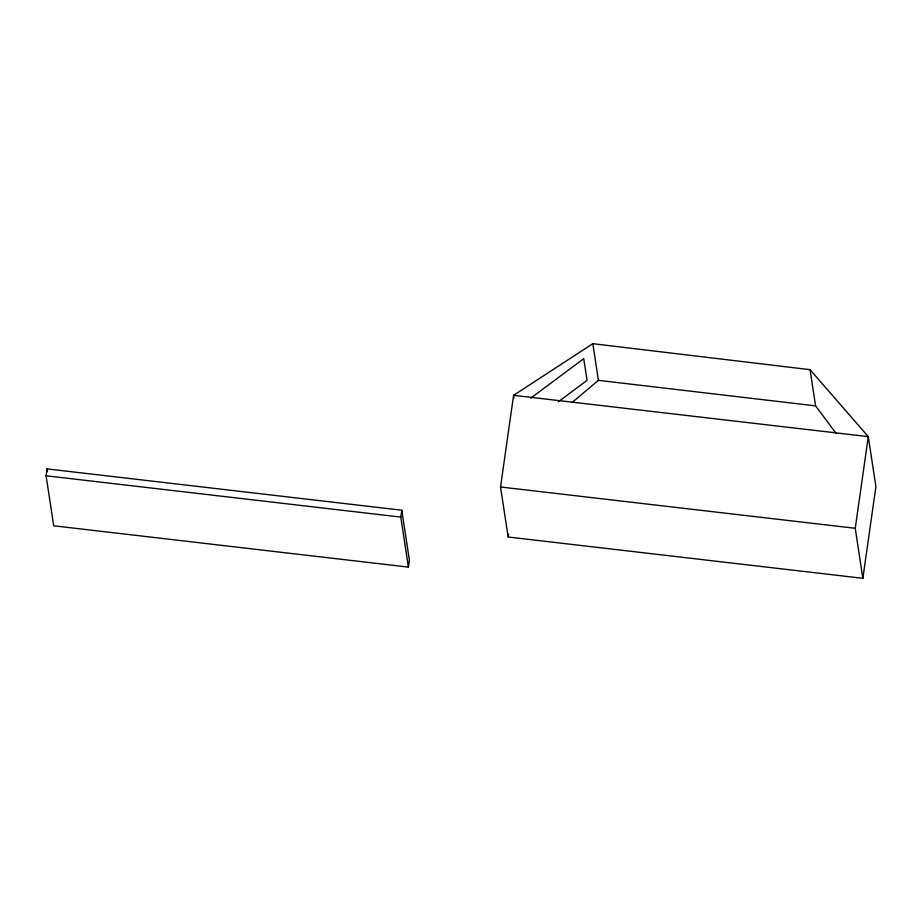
<?xml version="1.0" encoding="UTF-8"?>
<svg xmlns="http://www.w3.org/2000/svg" width="922" height="922" viewBox="0 0 922 922"><rect width="100%" height="100%" fill="white"/><g stroke="black" fill="none" stroke-linecap="round" stroke-linejoin="round"><path stroke-width="1.38" d="M46.1 475.775L47.08 468.895L401.785 510.212L409.391 560.23L408.411 567.111L53.707 525.794L46.1 475.775L400.805 517.092L408.411 567.111M400.805 517.092L401.785 510.212M500.542 486.989L513.589 395.331L592.823 343.687L810.069 369.687L868.293 436.636L875.9 486.655L862.854 578.313L508.149 537.007L500.542 486.989L855.247 528.294L862.854 578.313M508.149 537.007L508.552 534.184M855.247 528.294L868.293 436.636L513.589 395.331L514.003 398.108M572.308 402.315L598.401 380.337L815.578 405.876L836.254 433.571M530.738 398.177L583.741 358.646L587.049 380.371L558.236 401.854M810.069 369.687L815.578 405.876M592.823 343.687L598.401 380.337M47.08 468.895L47.506 471.672"/></g></svg>
